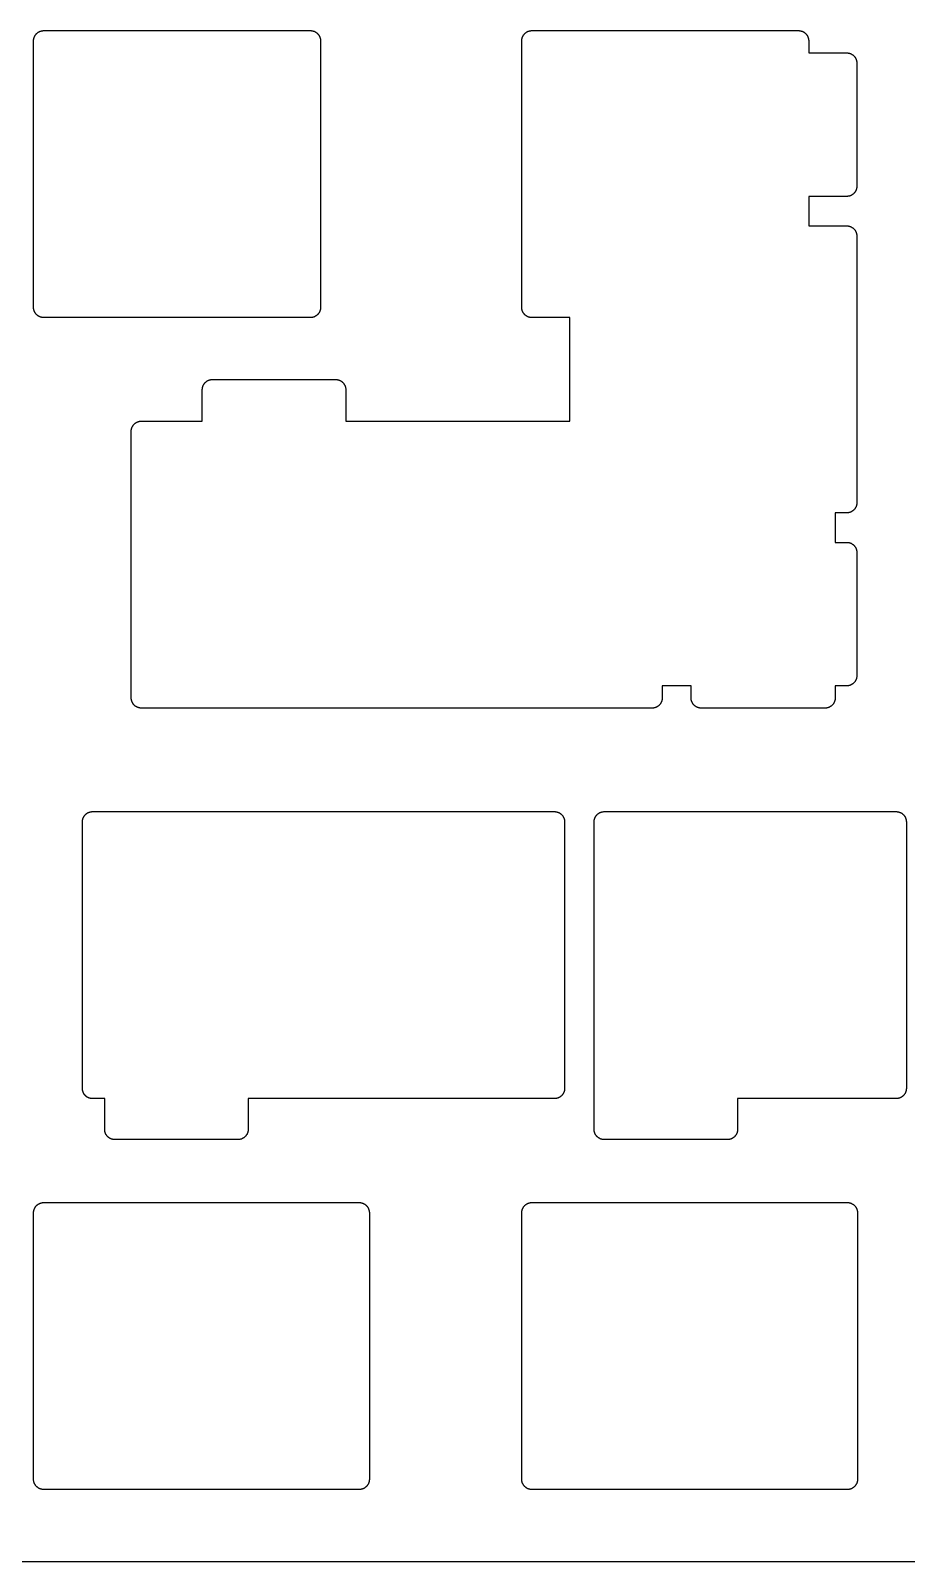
# Model space of a CAD drawing. Header units: millimetres. Extents: x 71 to 420, y -290 to -162.
# Drawn here: x 312.2 to 355, y -287 to -212.3 of the extents above; entities that cross this region are included whole.
import ezdxf

# ---------------------------------------------------------------- set-up
doc = ezdxf.new("R2010")
doc.units = ezdxf.units.MM
doc.layers.add('Layer 02', color=3, linetype='Continuous', true_color=0x00ff00)

msp = doc.modelspace()

# ---------------------------------------------------------------- linework, layer by layer
at = {"layer": 'Layer 02'}
for points in [[(312.382, -212.818), (312.383, -212.801), (312.384, -212.784), (312.385, -212.767), (312.387, -212.75), (312.39, -212.733), (312.393, -212.716), (312.397, -212.7), (312.401, -212.683), (312.406, -212.667), (312.411, -212.651), (312.417, -212.635), (312.424, -212.619), (312.431, -212.603), (312.438, -212.588), (312.447, -212.573), (312.455, -212.558), (312.464, -212.544), (312.474, -212.53), (312.484, -212.516), (312.495, -212.502), (312.506, -212.489), (312.517, -212.477), (312.529, -212.464), (312.541, -212.453), (312.554, -212.441), (312.567, -212.43), (312.58, -212.42), (312.594, -212.41), (312.608, -212.4), (312.623, -212.391), (312.637, -212.382), (312.652, -212.374), (312.668, -212.366), (312.683, -212.359), (312.699, -212.353), (312.715, -212.347), (312.731, -212.341), (312.748, -212.337), (312.764, -212.332), (312.781, -212.328), (312.797, -212.325), (312.814, -212.323), (312.831, -212.321), (312.848, -212.319), (312.865, -212.318), (312.882, -212.318)], [(312.382, -225.818), (312.382, -212.818)], [(312.882, -212.318), (325.882, -212.318)], [(325.882, -212.318), (325.899, -212.318), (325.917, -212.319), (325.934, -212.321), (325.95, -212.323), (325.967, -212.325), (325.984, -212.328), (326.001, -212.332), (326.017, -212.337), (326.034, -212.341), (326.05, -212.347), (326.066, -212.353), (326.082, -212.359), (326.097, -212.366), (326.112, -212.374), (326.127, -212.382), (326.142, -212.391), (326.157, -212.4), (326.171, -212.41), (326.185, -212.42), (326.198, -212.43), (326.211, -212.441), (326.224, -212.453), (326.236, -212.464), (326.248, -212.477), (326.259, -212.489), (326.27, -212.502), (326.281, -212.516), (326.291, -212.53), (326.301, -212.544), (326.31, -212.558), (326.318, -212.573), (326.326, -212.588), (326.334, -212.603), (326.341, -212.619), (326.348, -212.635), (326.354, -212.651), (326.359, -212.667), (326.364, -212.683), (326.368, -212.7), (326.372, -212.716), (326.375, -212.733), (326.378, -212.75), (326.38, -212.767), (326.381, -212.784), (326.382, -212.801), (326.382, -212.818)], [(326.382, -212.818), (326.382, -225.818)], [(336.195, -212.818), (336.195, -212.801), (336.196, -212.784), (336.198, -212.767), (336.2, -212.75), (336.202, -212.733), (336.205, -212.716), (336.209, -212.7), (336.213, -212.683), (336.218, -212.667), (336.224, -212.651), (336.23, -212.635), (336.236, -212.619), (336.243, -212.603), (336.251, -212.588), (336.259, -212.573), (336.268, -212.558), (336.277, -212.544), (336.286, -212.53), (336.297, -212.516), (336.307, -212.502), (336.318, -212.489), (336.33, -212.477), (336.341, -212.464), (336.354, -212.453), (336.366, -212.441), (336.379, -212.43), (336.393, -212.42), (336.407, -212.41), (336.421, -212.4), (336.435, -212.391), (336.45, -212.382), (336.465, -212.374), (336.48, -212.366), (336.496, -212.359), (336.511, -212.353), (336.527, -212.347), (336.544, -212.341), (336.56, -212.337), (336.577, -212.332), (336.593, -212.328), (336.61, -212.325), (336.627, -212.323), (336.644, -212.321), (336.661, -212.319), (336.678, -212.318), (336.695, -212.318)], [(336.195, -225.818), (336.195, -212.818)], [(336.695, -212.318), (349.695, -212.318)], [(349.695, -212.318), (349.712, -212.318), (349.729, -212.319), (349.746, -212.321), (349.763, -212.323), (349.78, -212.325), (349.797, -212.328), (349.813, -212.332), (349.83, -212.337), (349.846, -212.341), (349.862, -212.347), (349.878, -212.353), (349.894, -212.359), (349.91, -212.366), (349.925, -212.374), (349.94, -212.382), (349.955, -212.391), (349.969, -212.4), (349.983, -212.41), (349.997, -212.42), (350.01, -212.43), (350.024, -212.441), (350.036, -212.453), (350.048, -212.464), (350.06, -212.477), (350.072, -212.489), (350.083, -212.502), (350.093, -212.516), (350.103, -212.53), (350.113, -212.544), (350.122, -212.558), (350.131, -212.573), (350.139, -212.588), (350.146, -212.603), (350.154, -212.619), (350.16, -212.635), (350.166, -212.651), (350.171, -212.667), (350.176, -212.683), (350.181, -212.7), (350.184, -212.716), (350.188, -212.733), (350.19, -212.75), (350.192, -212.767), (350.194, -212.784), (350.195, -212.801), (350.195, -212.818)], [(350.195, -212.818), (350.195, -213.405), (352.045, -213.405)], [(352.045, -213.405), (352.062, -213.405), (352.079, -213.406), (352.096, -213.408), (352.113, -213.41), (352.13, -213.412), (352.147, -213.415), (352.163, -213.419), (352.18, -213.424), (352.196, -213.428), (352.212, -213.434), (352.228, -213.44), (352.244, -213.446), (352.26, -213.453), (352.275, -213.461), (352.29, -213.469), (352.305, -213.478), (352.319, -213.487), (352.333, -213.497), (352.347, -213.507), (352.36, -213.517), (352.374, -213.528), (352.386, -213.54), (352.398, -213.551), (352.41, -213.564), (352.422, -213.576), (352.433, -213.589), (352.443, -213.603), (352.453, -213.617), (352.463, -213.631), (352.472, -213.645), (352.481, -213.66), (352.489, -213.675), (352.496, -213.69), (352.504, -213.706), (352.51, -213.722), (352.516, -213.738), (352.521, -213.754), (352.526, -213.77), (352.531, -213.787), (352.534, -213.803), (352.538, -213.82), (352.54, -213.837), (352.542, -213.854), (352.544, -213.871), (352.545, -213.888), (352.545, -213.905)], [(352.545, -213.905), (352.545, -219.408)], [(352.545, -219.408), (352.545, -219.41)], [(352.545, -219.41), (352.545, -219.905)], [(352.545, -219.905), (352.545, -219.922), (352.544, -219.939), (352.542, -219.956), (352.54, -219.973), (352.538, -219.99), (352.534, -220.007), (352.531, -220.023), (352.526, -220.04), (352.521, -220.056), (352.516, -220.072), (352.51, -220.088), (352.504, -220.104), (352.496, -220.12), (352.489, -220.135), (352.481, -220.15), (352.472, -220.165), (352.463, -220.179), (352.453, -220.193), (352.443, -220.207), (352.433, -220.221), (352.422, -220.234), (352.41, -220.246), (352.398, -220.259), (352.386, -220.27), (352.374, -220.282), (352.36, -220.293), (352.347, -220.303), (352.333, -220.314), (352.319, -220.323), (352.305, -220.332), (352.29, -220.341), (352.275, -220.349), (352.26, -220.357), (352.244, -220.364), (352.228, -220.37), (352.212, -220.376), (352.196, -220.382), (352.18, -220.386), (352.163, -220.391), (352.147, -220.395), (352.13, -220.398), (352.113, -220.4), (352.096, -220.402), (352.079, -220.404), (352.062, -220.405), (352.045, -220.405)], [(351.545, -220.405), (350.195, -220.405), (350.195, -221.843), (352.045, -221.843)], [(351.553, -220.405), (351.545, -220.405)], [(352.045, -220.405), (351.553, -220.405)], [(352.045, -221.843), (352.062, -221.843), (352.079, -221.844), (352.096, -221.846), (352.113, -221.848), (352.13, -221.85), (352.147, -221.853), (352.163, -221.857), (352.18, -221.862), (352.196, -221.866), (352.212, -221.872), (352.228, -221.878), (352.244, -221.884), (352.26, -221.891), (352.275, -221.899), (352.29, -221.907), (352.305, -221.916), (352.319, -221.925), (352.333, -221.935), (352.347, -221.945), (352.36, -221.955), (352.374, -221.966), (352.386, -221.978), (352.398, -221.989), (352.41, -222.002), (352.422, -222.014), (352.433, -222.027), (352.443, -222.041), (352.453, -222.055), (352.463, -222.069), (352.472, -222.083), (352.481, -222.098), (352.489, -222.113), (352.496, -222.128), (352.504, -222.144), (352.51, -222.16), (352.516, -222.176), (352.521, -222.192), (352.526, -222.208), (352.531, -222.225), (352.534, -222.241), (352.538, -222.258), (352.54, -222.275), (352.542, -222.292), (352.544, -222.309), (352.545, -222.326), (352.545, -222.343)], [(352.545, -222.343), (352.545, -235.343)], [(312.882, -226.318), (312.865, -226.318), (312.848, -226.317), (312.831, -226.315), (312.814, -226.313), (312.797, -226.311), (312.781, -226.308), (312.764, -226.304), (312.748, -226.299), (312.731, -226.295), (312.715, -226.289), (312.699, -226.283), (312.683, -226.277), (312.668, -226.27), (312.652, -226.262), (312.637, -226.254), (312.623, -226.245), (312.608, -226.236), (312.594, -226.227), (312.58, -226.216), (312.567, -226.206), (312.554, -226.195), (312.541, -226.183), (312.529, -226.172), (312.517, -226.159), (312.506, -226.147), (312.495, -226.134), (312.484, -226.12), (312.474, -226.106), (312.464, -226.092), (312.455, -226.078), (312.447, -226.063), (312.438, -226.048), (312.431, -226.033), (312.424, -226.017), (312.417, -226.001), (312.411, -225.985), (312.406, -225.969), (312.401, -225.953), (312.397, -225.936), (312.393, -225.92), (312.39, -225.903), (312.387, -225.886), (312.385, -225.869), (312.384, -225.852), (312.383, -225.835), (312.382, -225.818)], [(326.382, -225.818), (326.382, -225.835), (326.381, -225.852), (326.38, -225.869), (326.378, -225.886), (326.375, -225.903), (326.372, -225.92), (326.368, -225.936), (326.364, -225.953), (326.359, -225.969), (326.354, -225.985), (326.348, -226.001), (326.341, -226.017), (326.334, -226.033), (326.326, -226.048), (326.318, -226.063), (326.31, -226.078), (326.301, -226.092), (326.291, -226.106), (326.281, -226.12), (326.27, -226.134), (326.259, -226.147), (326.248, -226.159), (326.236, -226.172), (326.224, -226.183), (326.211, -226.195), (326.198, -226.206), (326.185, -226.216), (326.171, -226.227), (326.157, -226.236), (326.142, -226.245), (326.127, -226.254), (326.112, -226.262), (326.097, -226.27), (326.082, -226.277), (326.066, -226.283), (326.05, -226.289), (326.034, -226.295), (326.017, -226.299), (326.001, -226.304), (325.984, -226.308), (325.967, -226.311), (325.95, -226.313), (325.934, -226.315), (325.917, -226.317), (325.899, -226.318), (325.882, -226.318)], [(336.695, -226.318), (336.678, -226.318), (336.661, -226.317), (336.644, -226.315), (336.627, -226.313), (336.61, -226.311), (336.593, -226.308), (336.577, -226.304), (336.56, -226.299), (336.544, -226.295), (336.527, -226.289), (336.511, -226.283), (336.496, -226.277), (336.48, -226.27), (336.465, -226.262), (336.45, -226.254), (336.435, -226.245), (336.421, -226.236), (336.407, -226.226), (336.393, -226.216), (336.379, -226.206), (336.366, -226.195), (336.354, -226.183), (336.341, -226.172), (336.33, -226.159), (336.318, -226.147), (336.307, -226.134), (336.297, -226.12), (336.286, -226.106), (336.277, -226.092), (336.268, -226.078), (336.259, -226.063), (336.251, -226.048), (336.243, -226.033), (336.236, -226.017), (336.23, -226.001), (336.224, -225.985), (336.218, -225.969), (336.213, -225.953), (336.209, -225.936), (336.205, -225.92), (336.202, -225.903), (336.2, -225.886), (336.198, -225.869), (336.196, -225.852), (336.195, -225.835), (336.195, -225.818)], [(325.882, -226.318), (312.882, -226.318)], [(327.613, -229.837), (327.613, -231.368), (338.545, -231.368), (338.545, -226.318), (336.695, -226.318)], [(317.645, -231.368), (320.613, -231.368), (320.613, -229.837)], [(320.613, -229.837), (320.613, -229.82), (320.614, -229.803), (320.616, -229.786), (320.618, -229.769), (320.62, -229.752), (320.624, -229.735), (320.627, -229.719), (320.632, -229.702), (320.637, -229.686), (320.642, -229.67), (320.648, -229.654), (320.655, -229.638), (320.662, -229.622), (320.669, -229.607), (320.677, -229.592), (320.686, -229.577), (320.695, -229.563), (320.705, -229.549), (320.715, -229.535), (320.725, -229.522), (320.736, -229.508), (320.748, -229.496), (320.76, -229.484), (320.772, -229.472), (320.785, -229.46), (320.798, -229.449), (320.811, -229.439), (320.825, -229.429), (320.839, -229.419), (320.853, -229.41), (320.868, -229.401), (320.883, -229.393), (320.898, -229.386), (320.914, -229.378), (320.93, -229.372), (320.946, -229.366), (320.962, -229.361), (320.978, -229.356), (320.995, -229.351), (321.011, -229.348), (321.028, -229.344), (321.045, -229.342), (321.062, -229.34), (321.079, -229.338), (321.096, -229.337), (321.113, -229.337)], [(321.113, -229.337), (327.113, -229.337)], [(327.113, -229.337), (327.13, -229.337), (327.147, -229.338), (327.164, -229.34), (327.181, -229.342), (327.198, -229.344), (327.215, -229.348), (327.232, -229.351), (327.248, -229.356), (327.264, -229.361), (327.281, -229.366), (327.297, -229.372), (327.312, -229.378), (327.328, -229.386), (327.343, -229.393), (327.358, -229.401), (327.373, -229.41), (327.387, -229.419), (327.402, -229.429), (327.415, -229.439), (327.429, -229.449), (327.442, -229.46), (327.454, -229.472), (327.467, -229.484), (327.479, -229.496), (327.49, -229.508), (327.501, -229.522), (327.512, -229.535), (327.522, -229.549), (327.531, -229.563), (327.54, -229.577), (327.549, -229.592), (327.557, -229.607), (327.565, -229.622), (327.572, -229.638), (327.578, -229.654), (327.584, -229.67), (327.59, -229.686), (327.595, -229.702), (327.599, -229.719), (327.603, -229.735), (327.606, -229.752), (327.609, -229.769), (327.611, -229.786), (327.612, -229.803), (327.613, -229.82), (327.613, -229.837)], [(317.145, -231.868), (317.145, -231.851), (317.146, -231.834), (317.148, -231.817), (317.15, -231.8), (317.152, -231.783), (317.155, -231.766), (317.159, -231.75), (317.163, -231.733), (317.168, -231.717), (317.174, -231.701), (317.18, -231.685), (317.186, -231.669), (317.193, -231.653), (317.201, -231.638), (317.209, -231.623), (317.218, -231.608), (317.227, -231.594), (317.236, -231.58), (317.247, -231.566), (317.257, -231.552), (317.268, -231.539), (317.279, -231.527), (317.291, -231.514), (317.304, -231.503), (317.316, -231.491), (317.329, -231.48), (317.343, -231.47), (317.357, -231.46), (317.371, -231.45), (317.385, -231.441), (317.4, -231.432), (317.415, -231.424), (317.43, -231.416), (317.446, -231.409), (317.461, -231.403), (317.477, -231.397), (317.494, -231.391), (317.51, -231.387), (317.527, -231.382), (317.543, -231.378), (317.56, -231.375), (317.577, -231.373), (317.594, -231.371), (317.611, -231.369), (317.628, -231.368), (317.645, -231.368)], [(317.145, -244.868), (317.145, -231.868)], [(352.045, -235.843), (351.489, -235.843), (351.489, -237.281), (352.045, -237.281)], [(352.545, -235.343), (352.545, -235.36), (352.544, -235.377), (352.542, -235.394), (352.54, -235.411), (352.538, -235.428), (352.534, -235.445), (352.531, -235.461), (352.526, -235.478), (352.521, -235.494), (352.516, -235.51), (352.51, -235.526), (352.504, -235.542), (352.496, -235.558), (352.489, -235.573), (352.481, -235.588), (352.472, -235.603), (352.463, -235.617), (352.453, -235.631), (352.443, -235.645), (352.433, -235.659), (352.422, -235.672), (352.41, -235.684), (352.398, -235.697), (352.386, -235.708), (352.374, -235.72), (352.36, -235.731), (352.347, -235.741), (352.333, -235.752), (352.319, -235.761), (352.305, -235.77), (352.29, -235.779), (352.275, -235.787), (352.26, -235.795), (352.244, -235.802), (352.228, -235.808), (352.212, -235.814), (352.196, -235.82), (352.18, -235.824), (352.163, -235.829), (352.147, -235.833), (352.13, -235.836), (352.113, -235.838), (352.096, -235.84), (352.079, -235.842), (352.062, -235.843), (352.045, -235.843)], [(352.045, -237.281), (352.062, -237.281), (352.079, -237.282), (352.096, -237.284), (352.113, -237.286), (352.13, -237.288), (352.147, -237.291), (352.163, -237.295), (352.18, -237.3), (352.196, -237.304), (352.212, -237.31), (352.228, -237.316), (352.244, -237.322), (352.26, -237.329), (352.275, -237.337), (352.29, -237.345), (352.305, -237.354), (352.319, -237.363), (352.333, -237.373), (352.347, -237.383), (352.36, -237.393), (352.374, -237.404), (352.386, -237.416), (352.398, -237.427), (352.41, -237.44), (352.422, -237.452), (352.433, -237.465), (352.443, -237.479), (352.453, -237.493), (352.463, -237.507), (352.472, -237.521), (352.481, -237.536), (352.489, -237.551), (352.496, -237.566), (352.504, -237.582), (352.51, -237.598), (352.516, -237.614), (352.521, -237.63), (352.526, -237.646), (352.531, -237.663), (352.534, -237.679), (352.538, -237.696), (352.54, -237.713), (352.542, -237.73), (352.544, -237.747), (352.545, -237.764), (352.545, -237.781)], [(352.545, -237.781), (352.545, -238.276)], [(352.545, -238.276), (352.545, -238.278)], [(352.545, -238.278), (352.545, -243.781)], [(352.545, -243.781), (352.545, -243.798), (352.544, -243.815), (352.542, -243.832), (352.54, -243.849), (352.538, -243.866), (352.534, -243.883), (352.531, -243.899), (352.526, -243.916), (352.521, -243.932), (352.516, -243.948), (352.51, -243.964), (352.504, -243.98), (352.496, -243.996), (352.489, -244.011), (352.481, -244.026), (352.472, -244.041), (352.463, -244.055), (352.453, -244.069), (352.443, -244.083), (352.433, -244.097), (352.422, -244.11), (352.41, -244.122), (352.398, -244.135), (352.386, -244.146), (352.374, -244.158), (352.36, -244.169), (352.347, -244.179), (352.333, -244.189), (352.319, -244.199), (352.305, -244.208), (352.29, -244.217), (352.275, -244.225), (352.26, -244.233), (352.244, -244.24), (352.228, -244.246), (352.212, -244.252), (352.196, -244.258), (352.18, -244.262), (352.163, -244.267), (352.147, -244.271), (352.13, -244.274), (352.113, -244.276), (352.096, -244.278), (352.079, -244.28), (352.062, -244.281), (352.045, -244.281)], [(317.645, -245.368), (317.628, -245.368), (317.611, -245.367), (317.594, -245.365), (317.577, -245.363), (317.56, -245.361), (317.543, -245.358), (317.527, -245.354), (317.51, -245.349), (317.494, -245.345), (317.477, -245.339), (317.461, -245.333), (317.446, -245.327), (317.43, -245.32), (317.415, -245.312), (317.4, -245.304), (317.385, -245.295), (317.371, -245.286), (317.357, -245.277), (317.343, -245.266), (317.329, -245.256), (317.316, -245.245), (317.304, -245.233), (317.291, -245.222), (317.279, -245.209), (317.268, -245.197), (317.257, -245.184), (317.247, -245.17), (317.236, -245.156), (317.227, -245.142), (317.218, -245.128), (317.209, -245.113), (317.201, -245.098), (317.193, -245.083), (317.186, -245.067), (317.18, -245.051), (317.174, -245.035), (317.168, -245.019), (317.163, -245.003), (317.159, -244.986), (317.155, -244.97), (317.152, -244.953), (317.15, -244.936), (317.148, -244.919), (317.146, -244.902), (317.145, -244.885), (317.145, -244.868)], [(343.051, -244.868), (343.051, -244.885), (343.05, -244.902), (343.049, -244.919), (343.046, -244.936), (343.044, -244.953), (343.041, -244.97), (343.037, -244.986), (343.033, -245.003), (343.028, -245.019), (343.022, -245.035), (343.016, -245.051), (343.01, -245.067), (343.003, -245.083), (342.995, -245.098), (342.987, -245.113), (342.978, -245.128), (342.969, -245.142), (342.96, -245.156), (342.95, -245.17), (342.939, -245.184), (342.928, -245.197), (342.917, -245.209), (342.905, -245.222), (342.892, -245.233), (342.88, -245.245), (342.867, -245.256), (342.853, -245.266), (342.839, -245.277), (342.825, -245.286), (342.811, -245.295), (342.796, -245.304), (342.781, -245.312), (342.766, -245.32), (342.75, -245.327), (342.735, -245.333), (342.719, -245.339), (342.702, -245.345), (342.686, -245.349), (342.67, -245.354), (342.653, -245.358), (342.636, -245.361), (342.619, -245.363), (342.602, -245.365), (342.585, -245.367), (342.568, -245.368), (342.551, -245.368)], [(344.454, -244.868), (344.454, -244.281), (343.051, -244.281), (343.051, -244.868)], [(344.954, -245.368), (344.936, -245.368), (344.919, -245.367), (344.902, -245.365), (344.885, -245.363), (344.869, -245.361), (344.852, -245.358), (344.835, -245.354), (344.819, -245.349), (344.802, -245.345), (344.786, -245.339), (344.77, -245.333), (344.754, -245.327), (344.739, -245.32), (344.724, -245.312), (344.708, -245.304), (344.694, -245.295), (344.679, -245.286), (344.665, -245.277), (344.651, -245.266), (344.638, -245.256), (344.625, -245.245), (344.612, -245.233), (344.6, -245.222), (344.588, -245.209), (344.577, -245.197), (344.566, -245.184), (344.555, -245.17), (344.545, -245.156), (344.535, -245.142), (344.526, -245.128), (344.518, -245.113), (344.51, -245.098), (344.502, -245.083), (344.495, -245.067), (344.488, -245.051), (344.482, -245.035), (344.477, -245.019), (344.472, -245.003), (344.468, -244.986), (344.464, -244.97), (344.461, -244.953), (344.458, -244.936), (344.456, -244.919), (344.455, -244.902), (344.454, -244.885), (344.454, -244.868)], [(351.489, -244.868), (351.489, -244.885), (351.488, -244.902), (351.487, -244.919), (351.484, -244.936), (351.482, -244.953), (351.479, -244.97), (351.475, -244.986), (351.471, -245.003), (351.466, -245.019), (351.46, -245.035), (351.454, -245.051), (351.448, -245.067), (351.441, -245.083), (351.433, -245.098), (351.425, -245.113), (351.416, -245.128), (351.407, -245.142), (351.398, -245.156), (351.388, -245.17), (351.377, -245.184), (351.366, -245.197), (351.355, -245.209), (351.343, -245.222), (351.33, -245.233), (351.318, -245.245), (351.305, -245.256), (351.291, -245.266), (351.277, -245.277), (351.263, -245.286), (351.249, -245.295), (351.234, -245.304), (351.219, -245.312), (351.204, -245.32), (351.188, -245.327), (351.173, -245.333), (351.157, -245.339), (351.14, -245.345), (351.124, -245.349), (351.108, -245.354), (351.091, -245.358), (351.074, -245.361), (351.057, -245.363), (351.04, -245.365), (351.023, -245.367), (351.006, -245.368), (350.989, -245.368)], [(352.045, -244.281), (351.489, -244.281), (351.489, -244.868)], [(342.551, -245.368), (317.645, -245.368)], [(350.989, -245.368), (344.954, -245.368)], [(314.764, -250.918), (314.764, -250.901), (314.765, -250.884), (314.766, -250.867), (314.768, -250.85), (314.771, -250.833), (314.774, -250.816), (314.778, -250.8), (314.782, -250.783), (314.787, -250.767), (314.793, -250.751), (314.799, -250.735), (314.805, -250.719), (314.812, -250.703), (314.82, -250.688), (314.828, -250.673), (314.836, -250.658), (314.846, -250.644), (314.855, -250.63), (314.865, -250.616), (314.876, -250.602), (314.887, -250.589), (314.898, -250.577), (314.91, -250.564), (314.922, -250.553), (314.935, -250.541), (314.948, -250.53), (314.962, -250.52), (314.975, -250.51), (314.989, -250.5), (315.004, -250.491), (315.019, -250.482), (315.034, -250.474), (315.049, -250.466), (315.064, -250.459), (315.08, -250.453), (315.096, -250.447), (315.112, -250.441), (315.129, -250.437), (315.145, -250.432), (315.162, -250.428), (315.179, -250.425), (315.196, -250.423), (315.213, -250.421), (315.23, -250.419), (315.247, -250.418), (315.264, -250.418)], [(315.264, -250.418), (315.764, -250.418), (337.289, -250.418), (337.789, -250.418)], [(337.789, -250.418), (337.806, -250.418), (337.823, -250.419), (337.84, -250.421), (337.857, -250.423), (337.874, -250.425), (337.89, -250.428), (337.907, -250.432), (337.924, -250.437), (337.94, -250.441), (337.956, -250.447), (337.972, -250.453), (337.988, -250.459), (338.003, -250.466), (338.019, -250.474), (338.034, -250.482), (338.048, -250.491), (338.063, -250.5), (338.077, -250.51), (338.091, -250.52), (338.104, -250.53), (338.117, -250.541), (338.13, -250.553), (338.142, -250.564), (338.154, -250.577), (338.166, -250.589), (338.177, -250.602), (338.187, -250.616), (338.197, -250.63), (338.207, -250.644), (338.216, -250.658), (338.225, -250.673), (338.233, -250.688), (338.24, -250.703), (338.247, -250.719), (338.254, -250.735), (338.26, -250.751), (338.265, -250.767), (338.27, -250.783), (338.274, -250.8), (338.278, -250.816), (338.281, -250.833), (338.284, -250.85), (338.286, -250.867), (338.288, -250.884), (338.288, -250.901), (338.289, -250.918)], [(339.727, -250.918), (339.727, -250.901), (339.728, -250.884), (339.729, -250.867), (339.731, -250.85), (339.734, -250.833), (339.737, -250.816), (339.741, -250.8), (339.745, -250.783), (339.75, -250.767), (339.756, -250.751), (339.762, -250.735), (339.768, -250.719), (339.775, -250.703), (339.783, -250.688), (339.791, -250.673), (339.799, -250.658), (339.809, -250.644), (339.818, -250.63), (339.828, -250.616), (339.839, -250.602), (339.85, -250.589), (339.861, -250.577), (339.873, -250.564), (339.885, -250.553), (339.898, -250.541), (339.911, -250.53), (339.925, -250.52), (339.938, -250.51), (339.952, -250.5), (339.967, -250.491), (339.982, -250.482), (339.997, -250.474), (340.012, -250.466), (340.027, -250.459), (340.043, -250.453), (340.059, -250.447), (340.075, -250.441), (340.092, -250.437), (340.108, -250.432), (340.125, -250.428), (340.142, -250.425), (340.159, -250.423), (340.176, -250.421), (340.193, -250.419), (340.21, -250.418), (340.227, -250.418)], [(340.227, -250.418), (354.457, -250.418)], [(354.457, -250.418), (354.475, -250.418), (354.492, -250.419), (354.509, -250.421), (354.526, -250.423), (354.542, -250.425), (354.559, -250.428), (354.576, -250.432), (354.592, -250.437), (354.609, -250.441), (354.625, -250.447), (354.641, -250.453), (354.657, -250.459), (354.672, -250.466), (354.687, -250.474), (354.703, -250.482), (354.717, -250.491), (354.732, -250.5), (354.746, -250.51), (354.76, -250.52), (354.773, -250.53), (354.786, -250.541), (354.799, -250.553), (354.811, -250.564), (354.823, -250.577), (354.834, -250.589), (354.845, -250.602), (354.856, -250.616), (354.866, -250.63), (354.876, -250.644), (354.885, -250.658), (354.893, -250.673), (354.901, -250.688), (354.909, -250.703), (354.916, -250.719), (354.923, -250.735), (354.929, -250.751), (354.934, -250.767), (354.939, -250.783), (354.943, -250.8), (354.947, -250.816), (354.95, -250.833), (354.953, -250.85), (354.955, -250.867), (354.956, -250.884), (354.957, -250.901), (354.957, -250.918)], [(314.764, -263.918), (314.764, -250.918)], [(338.289, -250.918), (338.289, -263.918)], [(339.727, -251.41), (339.727, -250.918)], [(339.727, -251.418), (339.727, -251.41)], [(339.727, -265.918), (339.727, -264.422), (339.727, -251.418)], [(354.957, -250.918), (354.957, -263.918)], [(315.264, -264.418), (315.246, -264.418), (315.229, -264.417), (315.211, -264.415), (315.194, -264.413), (315.177, -264.41), (315.16, -264.407), (315.143, -264.403), (315.126, -264.399), (315.109, -264.394), (315.093, -264.388), (315.076, -264.382), (315.06, -264.375), (315.045, -264.367), (315.029, -264.359), (315.014, -264.351), (314.999, -264.342), (314.984, -264.333), (314.97, -264.323), (314.956, -264.312), (314.942, -264.301), (314.929, -264.29), (314.916, -264.278), (314.904, -264.265), (314.892, -264.253), (314.881, -264.239), (314.87, -264.226), (314.859, -264.212), (314.849, -264.198), (314.84, -264.183), (314.831, -264.168), (314.822, -264.153), (314.814, -264.137), (314.807, -264.121), (314.8, -264.105), (314.794, -264.089), (314.788, -264.073), (314.783, -264.056), (314.779, -264.039), (314.775, -264.022), (314.771, -264.005), (314.769, -263.988), (314.766, -263.97), (314.765, -263.953), (314.764, -263.935), (314.764, -263.918)], [(338.289, -263.918), (338.288, -263.935), (338.288, -263.952), (338.286, -263.969), (338.284, -263.986), (338.281, -264.003), (338.278, -264.02), (338.274, -264.036), (338.27, -264.053), (338.265, -264.069), (338.26, -264.085), (338.254, -264.101), (338.247, -264.117), (338.24, -264.133), (338.233, -264.148), (338.225, -264.163), (338.216, -264.178), (338.207, -264.192), (338.197, -264.206), (338.187, -264.22), (338.177, -264.234), (338.166, -264.247), (338.154, -264.259), (338.142, -264.272), (338.13, -264.283), (338.117, -264.295), (338.104, -264.306), (338.091, -264.316), (338.077, -264.327), (338.063, -264.336), (338.048, -264.345), (338.034, -264.354), (338.019, -264.362), (338.003, -264.37), (337.988, -264.377), (337.972, -264.383), (337.956, -264.389), (337.94, -264.395), (337.924, -264.399), (337.907, -264.404), (337.89, -264.408), (337.874, -264.411), (337.857, -264.413), (337.84, -264.415), (337.823, -264.417), (337.806, -264.418), (337.789, -264.418)], [(354.957, -263.918), (354.957, -263.935), (354.956, -263.952), (354.955, -263.969), (354.953, -263.986), (354.95, -264.003), (354.947, -264.02), (354.943, -264.036), (354.939, -264.053), (354.934, -264.069), (354.929, -264.085), (354.923, -264.101), (354.916, -264.117), (354.909, -264.133), (354.901, -264.148), (354.893, -264.163), (354.885, -264.178), (354.876, -264.192), (354.866, -264.206), (354.856, -264.22), (354.845, -264.234), (354.834, -264.247), (354.823, -264.259), (354.811, -264.272), (354.799, -264.283), (354.786, -264.295), (354.773, -264.306), (354.76, -264.316), (354.746, -264.326), (354.732, -264.336), (354.717, -264.345), (354.703, -264.354), (354.687, -264.362), (354.672, -264.37), (354.657, -264.377), (354.641, -264.383), (354.625, -264.389), (354.609, -264.395), (354.592, -264.399), (354.576, -264.404), (354.559, -264.408), (354.542, -264.411), (354.526, -264.413), (354.509, -264.415), (354.492, -264.417), (354.475, -264.418), (354.457, -264.418)], [(315.851, -265.918), (315.851, -264.418), (315.764, -264.418), (315.264, -264.418)], [(337.789, -264.418), (337.289, -264.418), (322.851, -264.418), (322.851, -265.918)], [(354.457, -264.418), (346.727, -264.418), (346.727, -265.918)], [(316.351, -266.418), (316.334, -266.418), (316.317, -266.417), (316.3, -266.415), (316.283, -266.413), (316.266, -266.411), (316.249, -266.408), (316.232, -266.404), (316.216, -266.399), (316.199, -266.395), (316.183, -266.389), (316.167, -266.383), (316.151, -266.377), (316.136, -266.37), (316.121, -266.362), (316.106, -266.354), (316.091, -266.345), (316.076, -266.336), (316.062, -266.327), (316.049, -266.316), (316.035, -266.306), (316.022, -266.295), (316.009, -266.283), (315.997, -266.272), (315.985, -266.259), (315.974, -266.247), (315.963, -266.234), (315.952, -266.22), (315.942, -266.206), (315.933, -266.192), (315.923, -266.178), (315.915, -266.163), (315.907, -266.148), (315.899, -266.133), (315.892, -266.117), (315.886, -266.101), (315.88, -266.085), (315.874, -266.069), (315.869, -266.053), (315.865, -266.036), (315.861, -266.02), (315.858, -266.003), (315.855, -265.986), (315.853, -265.969), (315.852, -265.952), (315.851, -265.935), (315.851, -265.918)], [(322.351, -266.418), (316.351, -266.418)], [(322.851, -265.918), (322.85, -265.935), (322.849, -265.952), (322.848, -265.969), (322.846, -265.986), (322.843, -266.003), (322.84, -266.02), (322.836, -266.036), (322.832, -266.053), (322.827, -266.069), (322.822, -266.085), (322.816, -266.101), (322.809, -266.117), (322.802, -266.133), (322.795, -266.148), (322.786, -266.163), (322.778, -266.178), (322.769, -266.192), (322.759, -266.206), (322.749, -266.22), (322.739, -266.234), (322.728, -266.247), (322.716, -266.259), (322.704, -266.272), (322.692, -266.283), (322.679, -266.295), (322.666, -266.306), (322.653, -266.316), (322.639, -266.327), (322.625, -266.336), (322.61, -266.345), (322.596, -266.354), (322.581, -266.362), (322.565, -266.37), (322.55, -266.377), (322.534, -266.383), (322.518, -266.389), (322.502, -266.395), (322.486, -266.399), (322.469, -266.404), (322.452, -266.408), (322.436, -266.411), (322.419, -266.413), (322.402, -266.415), (322.385, -266.417), (322.368, -266.418), (322.351, -266.418)], [(340.227, -266.418), (340.21, -266.418), (340.193, -266.417), (340.176, -266.415), (340.159, -266.413), (340.142, -266.411), (340.125, -266.408), (340.108, -266.404), (340.092, -266.399), (340.075, -266.395), (340.059, -266.389), (340.043, -266.383), (340.027, -266.377), (340.012, -266.37), (339.997, -266.362), (339.982, -266.354), (339.967, -266.345), (339.952, -266.336), (339.938, -266.327), (339.925, -266.316), (339.911, -266.306), (339.898, -266.295), (339.885, -266.283), (339.873, -266.272), (339.861, -266.259), (339.85, -266.247), (339.839, -266.234), (339.828, -266.22), (339.818, -266.206), (339.809, -266.192), (339.799, -266.178), (339.791, -266.163), (339.783, -266.148), (339.775, -266.133), (339.768, -266.117), (339.762, -266.101), (339.756, -266.085), (339.75, -266.069), (339.745, -266.053), (339.741, -266.036), (339.737, -266.02), (339.734, -266.003), (339.731, -265.986), (339.729, -265.969), (339.728, -265.952), (339.727, -265.935), (339.727, -265.918)], [(346.227, -266.418), (340.227, -266.418)], [(346.727, -265.918), (346.726, -265.935), (346.725, -265.952), (346.724, -265.969), (346.722, -265.986), (346.719, -266.003), (346.716, -266.02), (346.712, -266.036), (346.708, -266.053), (346.703, -266.069), (346.698, -266.085), (346.692, -266.101), (346.685, -266.117), (346.678, -266.133), (346.671, -266.148), (346.662, -266.163), (346.654, -266.178), (346.645, -266.192), (346.635, -266.206), (346.625, -266.22), (346.614, -266.234), (346.603, -266.247), (346.592, -266.259), (346.58, -266.272), (346.568, -266.283), (346.555, -266.295), (346.542, -266.306), (346.529, -266.316), (346.515, -266.327), (346.501, -266.336), (346.486, -266.345), (346.472, -266.354), (346.457, -266.362), (346.441, -266.37), (346.426, -266.377), (346.41, -266.383), (346.394, -266.389), (346.378, -266.395), (346.362, -266.399), (346.345, -266.404), (346.328, -266.408), (346.312, -266.411), (346.295, -266.413), (346.278, -266.415), (346.261, -266.417), (346.244, -266.418), (346.227, -266.418)], [(312.382, -269.987), (312.383, -269.97), (312.384, -269.953), (312.385, -269.936), (312.387, -269.919), (312.39, -269.902), (312.393, -269.885), (312.397, -269.869), (312.401, -269.852), (312.406, -269.836), (312.411, -269.82), (312.417, -269.804), (312.424, -269.788), (312.431, -269.772), (312.439, -269.757), (312.447, -269.742), (312.455, -269.727), (312.464, -269.713), (312.474, -269.699), (312.484, -269.685), (312.495, -269.672), (312.506, -269.659), (312.517, -269.646), (312.529, -269.634), (312.541, -269.622), (312.554, -269.61), (312.567, -269.599), (312.58, -269.589), (312.594, -269.579), (312.608, -269.569), (312.623, -269.56), (312.637, -269.551), (312.652, -269.543), (312.668, -269.536), (312.683, -269.529), (312.699, -269.522), (312.715, -269.516), (312.731, -269.511), (312.748, -269.506), (312.764, -269.501), (312.781, -269.498), (312.798, -269.494), (312.814, -269.492), (312.831, -269.49), (312.848, -269.488), (312.865, -269.487), (312.882, -269.487)], [(312.882, -269.487), (315.707, -269.487), (327.764, -269.487)], [(327.764, -269.487), (327.769, -269.487)], [(327.769, -269.487), (328.264, -269.487)], [(328.264, -269.487), (328.281, -269.487), (328.298, -269.488), (328.315, -269.49), (328.332, -269.492), (328.349, -269.494), (328.365, -269.498), (328.382, -269.501), (328.399, -269.506), (328.415, -269.511), (328.431, -269.516), (328.447, -269.522), (328.463, -269.529), (328.479, -269.536), (328.494, -269.543), (328.509, -269.551), (328.524, -269.56), (328.538, -269.569), (328.552, -269.579), (328.566, -269.589), (328.579, -269.599), (328.592, -269.61), (328.605, -269.622), (328.617, -269.634), (328.629, -269.646), (328.641, -269.659), (328.652, -269.672), (328.662, -269.685), (328.672, -269.699), (328.682, -269.713), (328.691, -269.727), (328.7, -269.742), (328.708, -269.757), (328.715, -269.772), (328.722, -269.788), (328.729, -269.804), (328.735, -269.82), (328.74, -269.836), (328.745, -269.852), (328.75, -269.869), (328.753, -269.885), (328.756, -269.902), (328.759, -269.919), (328.761, -269.936), (328.763, -269.953), (328.763, -269.97), (328.764, -269.987)], [(336.195, -269.987), (336.195, -269.97), (336.196, -269.953), (336.198, -269.936), (336.2, -269.919), (336.202, -269.902), (336.205, -269.885), (336.209, -269.869), (336.214, -269.852), (336.218, -269.836), (336.224, -269.82), (336.23, -269.804), (336.236, -269.788), (336.243, -269.772), (336.251, -269.757), (336.259, -269.742), (336.268, -269.727), (336.277, -269.713), (336.287, -269.699), (336.297, -269.685), (336.307, -269.672), (336.318, -269.659), (336.33, -269.646), (336.341, -269.634), (336.354, -269.622), (336.366, -269.61), (336.379, -269.599), (336.393, -269.589), (336.407, -269.579), (336.421, -269.569), (336.435, -269.56), (336.45, -269.551), (336.465, -269.543), (336.48, -269.536), (336.496, -269.529), (336.512, -269.522), (336.528, -269.516), (336.544, -269.511), (336.56, -269.506), (336.577, -269.501), (336.593, -269.498), (336.61, -269.494), (336.627, -269.492), (336.644, -269.49), (336.661, -269.488), (336.678, -269.487), (336.695, -269.487)], [(336.695, -269.487), (339.688, -269.487), (351.576, -269.487)], [(351.576, -269.487), (351.581, -269.487)], [(351.581, -269.487), (352.076, -269.487)], [(352.076, -269.487), (352.093, -269.487), (352.11, -269.488), (352.127, -269.49), (352.144, -269.492), (352.161, -269.494), (352.178, -269.498), (352.195, -269.501), (352.211, -269.506), (352.228, -269.511), (352.244, -269.516), (352.26, -269.522), (352.275, -269.529), (352.291, -269.536), (352.306, -269.543), (352.321, -269.551), (352.336, -269.56), (352.35, -269.569), (352.365, -269.579), (352.378, -269.589), (352.392, -269.599), (352.405, -269.61), (352.418, -269.622), (352.43, -269.634), (352.442, -269.646), (352.453, -269.659), (352.464, -269.672), (352.475, -269.685), (352.485, -269.699), (352.494, -269.713), (352.503, -269.727), (352.512, -269.742), (352.52, -269.757), (352.528, -269.772), (352.535, -269.788), (352.541, -269.804), (352.547, -269.82), (352.553, -269.836), (352.558, -269.852), (352.562, -269.869), (352.566, -269.885), (352.569, -269.902), (352.572, -269.919), (352.574, -269.936), (352.575, -269.953), (352.576, -269.97), (352.576, -269.987)], [(312.382, -282.987), (312.382, -269.987)], [(328.764, -269.987), (328.764, -282.987)], [(336.195, -282.987), (336.195, -269.987)], [(352.576, -269.987), (352.576, -282.987)], [(312.882, -283.487), (312.865, -283.487), (312.848, -283.486), (312.831, -283.485), (312.814, -283.482), (312.798, -283.48), (312.781, -283.477), (312.764, -283.473), (312.748, -283.469), (312.731, -283.464), (312.715, -283.458), (312.699, -283.452), (312.683, -283.446), (312.668, -283.439), (312.652, -283.431), (312.637, -283.423), (312.623, -283.414), (312.608, -283.405), (312.594, -283.396), (312.58, -283.386), (312.567, -283.375), (312.554, -283.364), (312.541, -283.353), (312.529, -283.341), (312.517, -283.328), (312.506, -283.316), (312.495, -283.303), (312.484, -283.289), (312.474, -283.275), (312.464, -283.261), (312.455, -283.247), (312.447, -283.232), (312.439, -283.217), (312.431, -283.202), (312.424, -283.186), (312.417, -283.171), (312.411, -283.155), (312.406, -283.138), (312.401, -283.122), (312.397, -283.106), (312.393, -283.089), (312.39, -283.072), (312.387, -283.055), (312.385, -283.038), (312.384, -283.021), (312.383, -283.004), (312.382, -282.987)], [(328.764, -282.987), (328.763, -283.004), (328.763, -283.021), (328.761, -283.038), (328.759, -283.055), (328.756, -283.072), (328.753, -283.089), (328.75, -283.106), (328.745, -283.122), (328.74, -283.138), (328.735, -283.155), (328.729, -283.171), (328.722, -283.186), (328.715, -283.202), (328.708, -283.217), (328.7, -283.232), (328.691, -283.247), (328.682, -283.261), (328.672, -283.275), (328.662, -283.289), (328.652, -283.303), (328.641, -283.316), (328.629, -283.328), (328.617, -283.341), (328.605, -283.353), (328.592, -283.364), (328.579, -283.375), (328.566, -283.386), (328.552, -283.396), (328.538, -283.405), (328.524, -283.414), (328.509, -283.423), (328.494, -283.431), (328.479, -283.439), (328.463, -283.446), (328.447, -283.452), (328.431, -283.458), (328.415, -283.464), (328.399, -283.469), (328.382, -283.473), (328.365, -283.477), (328.349, -283.48), (328.332, -283.482), (328.315, -283.485), (328.298, -283.486), (328.281, -283.487), (328.264, -283.487)], [(336.695, -283.487), (336.678, -283.487), (336.661, -283.486), (336.644, -283.485), (336.627, -283.482), (336.61, -283.48), (336.593, -283.477), (336.577, -283.473), (336.56, -283.469), (336.544, -283.464), (336.528, -283.458), (336.512, -283.452), (336.496, -283.446), (336.48, -283.439), (336.465, -283.431), (336.45, -283.423), (336.435, -283.414), (336.421, -283.405), (336.407, -283.396), (336.393, -283.386), (336.379, -283.375), (336.366, -283.364), (336.354, -283.353), (336.341, -283.341), (336.33, -283.328), (336.318, -283.316), (336.307, -283.303), (336.297, -283.289), (336.287, -283.275), (336.277, -283.261), (336.268, -283.247), (336.259, -283.232), (336.251, -283.217), (336.243, -283.202), (336.236, -283.186), (336.23, -283.171), (336.224, -283.155), (336.218, -283.138), (336.214, -283.122), (336.209, -283.106), (336.205, -283.089), (336.202, -283.072), (336.2, -283.055), (336.198, -283.038), (336.196, -283.021), (336.195, -283.004), (336.195, -282.987)], [(352.576, -282.987), (352.576, -283.004), (352.575, -283.021), (352.574, -283.038), (352.572, -283.055), (352.569, -283.072), (352.566, -283.089), (352.562, -283.106), (352.558, -283.122), (352.553, -283.138), (352.547, -283.155), (352.541, -283.171), (352.535, -283.186), (352.528, -283.202), (352.52, -283.217), (352.512, -283.232), (352.503, -283.247), (352.494, -283.261), (352.485, -283.275), (352.475, -283.289), (352.464, -283.303), (352.453, -283.316), (352.442, -283.328), (352.43, -283.341), (352.418, -283.353), (352.405, -283.364), (352.392, -283.375), (352.378, -283.386), (352.365, -283.396), (352.35, -283.405), (352.336, -283.414), (352.321, -283.423), (352.306, -283.431), (352.291, -283.439), (352.275, -283.446), (352.26, -283.452), (352.244, -283.458), (352.228, -283.464), (352.211, -283.469), (352.195, -283.473), (352.178, -283.477), (352.161, -283.48), (352.144, -283.482), (352.127, -283.485), (352.11, -283.486), (352.093, -283.487), (352.076, -283.487)], [(328.264, -283.487), (312.882, -283.487)], [(352.076, -283.487), (336.695, -283.487)], [(294.366, -286.993), (372.974, -286.993)]]:
    msp.add_lwpolyline(points, dxfattribs=at)

doc.saveas('drawing.dxf')
